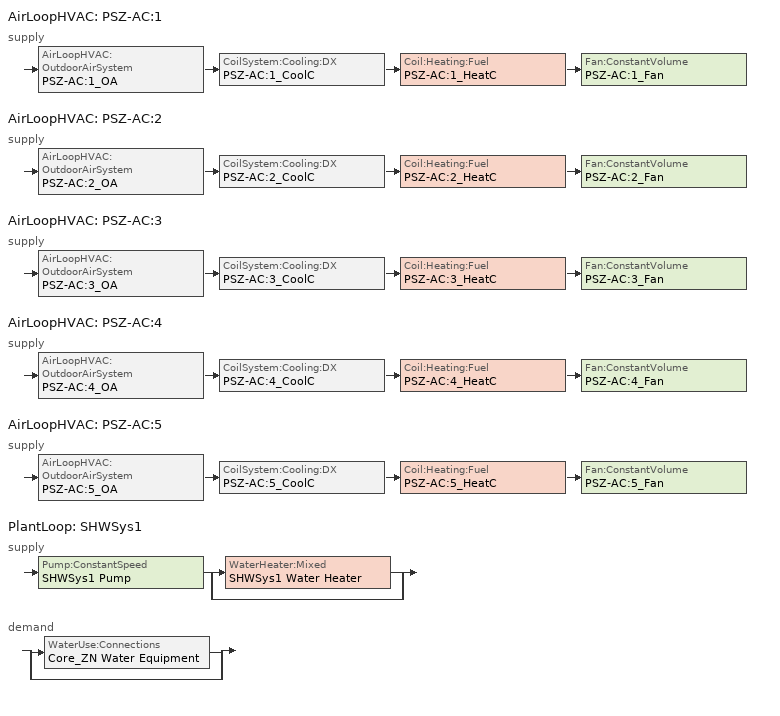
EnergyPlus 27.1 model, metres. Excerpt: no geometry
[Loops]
AirLoopHVAC 'PSZ-AC:1'
 supply: AirLoopHVAC:OutdoorAirSystem 'PSZ-AC:1_OA' > CoilSystem:Cooling:DX 'PSZ-AC:1_CoolC' > Coil:Heating:Fuel 'PSZ-AC:1_HeatC' > Fan:ConstantVolume 'PSZ-AC:1_Fan'
AirLoopHVAC 'PSZ-AC:2'
 supply: AirLoopHVAC:OutdoorAirSystem 'PSZ-AC:2_OA' > CoilSystem:Cooling:DX 'PSZ-AC:2_CoolC' > Coil:Heating:Fuel 'PSZ-AC:2_HeatC' > Fan:ConstantVolume 'PSZ-AC:2_Fan'
AirLoopHVAC 'PSZ-AC:3'
 supply: AirLoopHVAC:OutdoorAirSystem 'PSZ-AC:3_OA' > CoilSystem:Cooling:DX 'PSZ-AC:3_CoolC' > Coil:Heating:Fuel 'PSZ-AC:3_HeatC' > Fan:ConstantVolume 'PSZ-AC:3_Fan'
AirLoopHVAC 'PSZ-AC:4'
 supply: AirLoopHVAC:OutdoorAirSystem 'PSZ-AC:4_OA' > CoilSystem:Cooling:DX 'PSZ-AC:4_CoolC' > Coil:Heating:Fuel 'PSZ-AC:4_HeatC' > Fan:ConstantVolume 'PSZ-AC:4_Fan'
AirLoopHVAC 'PSZ-AC:5'
 supply: AirLoopHVAC:OutdoorAirSystem 'PSZ-AC:5_OA' > CoilSystem:Cooling:DX 'PSZ-AC:5_CoolC' > Coil:Heating:Fuel 'PSZ-AC:5_HeatC' > Fan:ConstantVolume 'PSZ-AC:5_Fan'
PlantLoop 'SHWSys1'
 supply: Pump:ConstantSpeed 'SHWSys1 Pump' > split
  | WaterHeater:Mixed 'SHWSys1 Water Heater'
  | bypass
 demand: split
  | WaterUse:Connections 'Core_ZN Water Equipment'
  | bypass
[Zone equipment]
Core_ZN: Core_ZN Direct Air
Perimeter_ZN_1: Perimeter_ZN_1 Direct Air
Perimeter_ZN_2: Perimeter_ZN_2 Direct Air
Perimeter_ZN_3: Perimeter_ZN_3 Direct Air
Perimeter_ZN_4: Perimeter_ZN_4 Direct Air
[AirTerminal:SingleDuct:ConstantVolume:NoReheat] Availability Schedule=ALWAYS_ON; Maximum Air Flow Rate {m3/s}=Autosize
Core_ZN Direct Air; Perimeter_ZN_1 Direct Air; Perimeter_ZN_2 Direct Air; Perimeter_ZN_3 Direct Air; Perimeter_ZN_4 Direct Air
[SetpointManager:SingleZone:Reheat] Control Variable=Temperature; Minimum Supply Air Temperature {C}=10; Maximum Supply Air Temperature {C}=50
Name | Control Zone | Setpoint Node or NodeList
SupAirTemp MngrCore_ZN | Core_ZN | PSZ-AC:1 Supply Equipment Outlet Node
SupAirTemp MngrPerimeter_ZN_1 | Perimeter_ZN_1 | PSZ-AC:2 Supply Equipment Outlet Node
SupAirTemp MngrPerimeter_ZN_2 | Perimeter_ZN_2 | PSZ-AC:3 Supply Equipment Outlet Node
SupAirTemp MngrPerimeter_ZN_3 | Perimeter_ZN_3 | PSZ-AC:4 Supply Equipment Outlet Node
SupAirTemp MngrPerimeter_ZN_4 | Perimeter_ZN_4 | PSZ-AC:5 Supply Equipment Outlet Node
[WaterUse:Connections]
Core_ZN Water Equipment: Water Use Equipment 1=Core_ZN Water Equipment
[WaterUse:Equipment]
Core_ZN Water Equipment: Peak Flow Rate {m3/s}=3.15444e-06; Flow Rate Fraction Schedule=BLDG_SWH_SCH; Target Temperature Schedule=Core_ZN Water Equipment Temp Sched; Hot Water Supply Temperature Schedule=Core_ZN Water Equipment Hot Supply Temp Sched; Zone=Core_ZN; Sensible Fraction Schedule=Core_ZN Water Equipment Sensible fract sched; Latent Fraction Schedule=Core_ZN Water Equipment Latent fract sched
[AirLoopHVAC] Design Supply Air Flow Rate {m3/s}=Autosize
PSZ-AC:1; PSZ-AC:2; PSZ-AC:3; PSZ-AC:4; PSZ-AC:5
[SetpointManager:MixedAir] Control Variable=Temperature
Name | Setpoint Node or NodeList
PSZ-AC:1_CoolC SAT Manager | PSZ-AC:1_CoolC-PSZ-AC:1_HeatCNode
PSZ-AC:1_HeatC MixedAir Manager | PSZ-AC:1_HeatC-PSZ-AC:1_FanNode
PSZ-AC:1_OAMixed Air Temp Manager | PSZ-AC:1_OA-PSZ-AC:1_CoolCNode
PSZ-AC:2_CoolC SAT Manager | PSZ-AC:2_CoolC-PSZ-AC:2_HeatCNode
PSZ-AC:2_HeatC MixedAir Manager | PSZ-AC:2_HeatC-PSZ-AC:2_FanNode
PSZ-AC:2_OAMixed Air Temp Manager | PSZ-AC:2_OA-PSZ-AC:2_CoolCNode
PSZ-AC:3_CoolC SAT Manager | PSZ-AC:3_CoolC-PSZ-AC:3_HeatCNode
PSZ-AC:3_HeatC MixedAir Manager | PSZ-AC:3_HeatC-PSZ-AC:3_FanNode
PSZ-AC:3_OAMixed Air Temp Manager | PSZ-AC:3_OA-PSZ-AC:3_CoolCNode
PSZ-AC:4_CoolC SAT Manager | PSZ-AC:4_CoolC-PSZ-AC:4_HeatCNode
PSZ-AC:4_HeatC MixedAir Manager | PSZ-AC:4_HeatC-PSZ-AC:4_FanNode
PSZ-AC:4_OAMixed Air Temp Manager | PSZ-AC:4_OA-PSZ-AC:4_CoolCNode
PSZ-AC:5_CoolC SAT Manager | PSZ-AC:5_CoolC-PSZ-AC:5_HeatCNode
PSZ-AC:5_HeatC MixedAir Manager | PSZ-AC:5_HeatC-PSZ-AC:5_FanNode
PSZ-AC:5_OAMixed Air Temp Manager | PSZ-AC:5_OA-PSZ-AC:5_CoolCNode
[Sizing:System] Type of Load to Size On=Sensible; Design Outdoor Air Flow Rate {m3/s}=Autosize; Central Heating Maximum System Air Flow Ratio=0.3; Preheat Design Temperature {C}=7; Preheat Design Humidity Ratio {kgWater/kgDryAir}=0.008; Precool Design Temperature {C}=12.8; Precool Design Humidity Ratio {kgWater/kgDryAir}=0.008; Central Cooling Design Supply Air Temperature {C}=12.8; Central Heating Design Supply Air Temperature {C}=40; Type of Zone Sum to Use=NonCoincident; 100% Outdoor Air in Cooling=No; 100% Outdoor Air in Heating=No; Central Cooling Design Supply Air Humidity Ratio {kgWater/kgDryAir}=0.0085; Central Heating Design Supply Air Humidity Ratio {kgWater/kgDryAir}=0.008; Cooling Supply Air Flow Rate Method=DesignDay; Cooling Supply Air Flow Rate {m3/s}=0; Heating Supply Air Flow Rate Method=DesignDay; Heating Supply Air Flow Rate {m3/s}=0; Zone Maximum Outdoor Air Fraction=1; Cooling Design Capacity Method=CoolingDesignCapacity; Cooling Design Capacity {W}=Autosize; Heating Design Capacity Method=HeatingDesignCapacity; Heating Design Capacity {W}=Autosize; Central Cooling Capacity Control Method=VAV
PSZ-AC:1; PSZ-AC:2; PSZ-AC:3; PSZ-AC:4; PSZ-AC:5
[Controller:OutdoorAir] Minimum Outdoor Air Flow Rate {m3/s}=Autosize; Maximum Outdoor Air Flow Rate {m3/s}=Autosize; Economizer Control Type=NoEconomizer; Economizer Control Action Type=ModulateFlow; Economizer Maximum Limit Dry-Bulb Temperature {C}=28; Economizer Maximum Limit Enthalpy {J/kg}=64000; Economizer Minimum Limit Dry-Bulb Temperature {C}=0; Lockout Type=NoLockout; Minimum Limit Type=FixedMinimum; Minimum Outdoor Air Schedule=MinOA_Sched
PSZ-AC:1_OA_Controller; PSZ-AC:2_OA_Controller; PSZ-AC:3_OA_Controller; PSZ-AC:4_OA_Controller; PSZ-AC:5_OA_Controller
[CoilSystem:Cooling:DX] Availability Schedule=ALWAYS_ON
Name | Cooling Coil
PSZ-AC:1_CoolC | PSZ-AC:1_CoolC DXCoil
PSZ-AC:2_CoolC | PSZ-AC:2_CoolC DXCoil
PSZ-AC:3_CoolC | PSZ-AC:3_CoolC DXCoil
PSZ-AC:4_CoolC | PSZ-AC:4_CoolC DXCoil
PSZ-AC:5_CoolC | PSZ-AC:5_CoolC DXCoil
[Coil:Cooling:DX:SingleSpeed] Availability Schedule=ALWAYS_ON; Gross Rated Total Cooling Capacity {W}=Autosize; Gross Rated Sensible Heat Ratio=Autosize; Gross Rated Cooling COP {W/W}=4.56651; Rated Air Flow Rate {m3/s}=Autosize; 2023 Rated Evaporator Fan Power Per Volume Flow Rate {W/(m3/s)}=934.4
Name | Total Cooling Capacity Function of Temperature Curve | Total Cooling Capacity Function of Flow Fraction Curve | Energy Input Ratio Function of Temperature Curve | Energy Input Ratio Function of Flow Fraction Curve | Part Load Fraction Correlation Curve
PSZ-AC:1_CoolC DXCoil | PSZ-AC:1_CoolCStandard10Ton_CapFT | PSZ-AC:1_CoolCStandard10Ton_CapFF | PSZ-AC:1_CoolCStandard10Ton_EIRFT | PSZ-AC:1_CoolCStandard10Ton_EIRFFF | PSZ-AC:1_CoolCStandard10Ton_PLR
PSZ-AC:2_CoolC DXCoil | PSZ-AC:2_CoolCStandard10Ton_CapFT | PSZ-AC:2_CoolCStandard10Ton_CapFF | PSZ-AC:2_CoolCStandard10Ton_EIRFT | PSZ-AC:2_CoolCStandard10Ton_EIRFFF | PSZ-AC:2_CoolCStandard10Ton_PLR
PSZ-AC:3_CoolC DXCoil | PSZ-AC:3_CoolCStandard10Ton_CapFT | PSZ-AC:3_CoolCStandard10Ton_CapFF | PSZ-AC:3_CoolCStandard10Ton_EIRFT | PSZ-AC:3_CoolCStandard10Ton_EIRFFF | PSZ-AC:3_CoolCStandard10Ton_PLR
PSZ-AC:4_CoolC DXCoil | PSZ-AC:4_CoolCStandard10Ton_CapFT | PSZ-AC:4_CoolCStandard10Ton_CapFF | PSZ-AC:4_CoolCStandard10Ton_EIRFT | PSZ-AC:4_CoolCStandard10Ton_EIRFFF | PSZ-AC:4_CoolCStandard10Ton_PLR
PSZ-AC:5_CoolC DXCoil | PSZ-AC:5_CoolCStandard10Ton_CapFT | PSZ-AC:5_CoolCStandard10Ton_CapFF | PSZ-AC:5_CoolCStandard10Ton_EIRFT | PSZ-AC:5_CoolCStandard10Ton_EIRFFF | PSZ-AC:5_CoolCStandard10Ton_PLR
[Coil:Heating:Fuel] Availability Schedule=ALWAYS_ON; Fuel Type=NaturalGas; Burner Efficiency=0.8; Nominal Capacity {W}=Autosize
PSZ-AC:1_HeatC; PSZ-AC:2_HeatC; PSZ-AC:3_HeatC; PSZ-AC:4_HeatC; PSZ-AC:5_HeatC
[Fan:ConstantVolume] Availability Schedule=HVACOperationSchd; Fan Total Efficiency=0.174028; Pressure Rise {Pa}=330; Maximum Flow Rate {m3/s}=Autosize; Motor Efficiency=0.825; Motor In Airstream Fraction=1
PSZ-AC:1_Fan; PSZ-AC:2_Fan; PSZ-AC:3_Fan; PSZ-AC:4_Fan; PSZ-AC:5_Fan
[PlantLoop]
SHWSys1: Fluid Type=Water; Plant Equipment Operation Scheme=SHWSys1 Loop Operation Scheme List; Maximum Loop Temperature {C}=60; Minimum Loop Temperature {C}=10; Maximum Loop Flow Rate {m3/s}=Autosize; Minimum Loop Flow Rate {m3/s}=0; Plant Loop Volume {m3}=Autocalculate; Load Distribution Scheme=Optimal
[Sizing:Plant]
SHWSys1: Loop Type=Heating; Design Loop Exit Temperature {C}=60; Loop Design Temperature Difference {deltaC}=5
[SetpointManager:Scheduled]
SHWSys1 Loop Setpoint Manager: Control Variable=Temperature; Schedule=SHWSys1-Loop-Temp-Schedule; Setpoint Node or NodeList=SHWSys1 Supply Outlet Node
[PlantEquipmentOperationSchemes]
SHWSys1 Loop Operation Scheme List: Control Scheme 1=SHWSys1 Operation Scheme; Control Scheme 1 Schedule=PlantOnSched
[PlantEquipmentOperation:HeatingLoad]
SHWSys1 Operation Scheme: Load Range 1 Lower Limit {W}=0; Load Range 1 Upper Limit {W}=1e+15; Range 1 Equipment List=SHWSys1 Equipment List
[PlantEquipmentList]
SHWSys1 Equipment List: SHWSys1 Water Heater
[Pump:ConstantSpeed]
SHWSys1 Pump: Design Flow Rate {m3/s}=Autosize; Design Pump Head {Pa}=0.001; Design Power Consumption {W}=Autosize; Motor Efficiency=1; Fraction of Motor Inefficiencies to Fluid Stream=0; Pump Control Type=Intermittent
[WaterHeater:Mixed]
SHWSys1 Water Heater: Tank Volume {m3}=0.1514; Setpoint Temperature Schedule=SHWSys1 Water Heater Setpoint Temperature Schedule Name; Deadband Temperature Difference {deltaC}=2; Maximum Temperature Limit {C}=82.2222; Heater Control Type=Cycle; Heater Maximum Capacity {W}=845000; Heater Fuel Type=NaturalGas; Heater Thermal Efficiency=0.8; Off Cycle Parasitic Fuel Consumption Rate {W}=20; Off Cycle Parasitic Fuel Type=NaturalGas; Off Cycle Parasitic Heat Fraction to Tank=0.8; On Cycle Parasitic Fuel Type=NaturalGas; Ambient Temperature Indicator=Schedule; Ambient Temperature Schedule=SHWSys1 Water Heater Ambient Temperature Schedule Name; Off Cycle Loss Coefficient to Ambient Temperature {W/K}=6; On Cycle Loss Coefficient to Ambient Temperature {W/K}=6; Use Side Effectiveness=1; Source Side Effectiveness=1; Use Side Design Flow Rate {m3/s}=Autosize; Source Side Design Flow Rate {m3/s}=Autosize; Indirect Water Heating Recovery Time {hr}=1.5
[Schedule:Compact]
BLDG_SWH_SCH: Through: 12/31, For: Weekdays SummerDesignDay, Until: 05:00, 0.05, Until: 06:00, 0.08, Until: 07:00, 0.07, Until: 08:00, 0.19, Until: 09:00, 0.35, Until: 10:00, 0.38, Until: 11:00, 0.39, Until: 12:00, 0.47, Until: 13:00, 0.57, Until: 14:00, 0.54, Until: 15:00, 0.34, Until: 16:00, 0.33, Until: 17:00, 0.44, Until: 18:00, 0.26, Until: 19:00, 0.21, Until: 20:00, 0.15, Until: 21:00, 0.17, Until: 22:00, 0.08, Until: 24:00, 0.05, For: Saturday WinterDesignDay, Until: 05:00, 0.05, Until: 06:00, 0.08, Until: 07:00, 0.07, Until: 08:00, 0.11, Until: 09:00, 0.15, Until: 10:00, 0.21, Until: 11:00, 0.19, Until: 12:00, 0.23, Until: 13:00, 0.2, Until: 14:00, 0.19, Until: 15:00, 0.15, Until: 16:00, 0.13, Until: 17:00, 0.14, Until: 21:00, 0.07, Until: 22:00, 0.09, Until: 24:00, 0.05, For: Sunday Holidays AllOtherDays, Until: 05:00, 0.04, Until: 06:00, 0.07, Until: 11:00, 0.04, Until: 13:00, 0.06, Until: 14:00, 0.09, Until: 15:00, 0.06, Until: 21:00, 0.04, Until: 22:00, 0.07, Until: 24:00, 0.04
ALWAYS_ON; PlantOnSched; MinOA_Sched: Through: 12/31, For: AllDays, Until: 24:00, 1
HVACOperationSchd: Through: 12/31, For: Weekdays SummerDesignDay, Until: 06:00, 0, Until: 22:00, 1, Until: 24:00, 0, For: Saturday WinterDesignDay, Until: 06:00, 0, Until: 18:00, 1, Until: 24:00, 0, For: Sunday Holidays AllOtherDays, Until: 24:00, 0
Core_ZN Water Equipment Latent fract sched: Through: 12/31, For: AllDays, Until: 24:00, 0.05
Core_ZN Water Equipment Sensible fract sched: Through: 12/31, For: AllDays, Until: 24:00, 0.2
Core_ZN Water Equipment Temp Sched: Through: 12/31, For: AllDays, Until: 24:00, 48.8
Core_ZN Water Equipment Hot Supply Temp Sched: Through: 12/31, For: AllDays, Until: 24:00, 55
SHWSys1-Loop-Temp-Schedule; SHWSys1 Water Heater Setpoint Temperature Schedule Name: Through: 12/31, For: AllDays, Until: 24:00, 60
SHWSys1 Water Heater Ambient Temperature Schedule Name: Through: 12/31, For: AllDays, Until: 24:00, 22
[Curve:Biquadratic] Minimum Value of x=17; Maximum Value of x=22; Minimum Value of y=18; Maximum Value of y=46; Input Unit Type for X=Temperature; Input Unit Type for Y=Temperature; Output Unit Type=Dimensionless
Name | Coefficient1 Constant | Coefficient2 x | Coefficient3 x**2 | Coefficient4 y | Coefficient5 y**2 | Coefficient6 x*y
PSZ-AC:1_CoolCStandard10Ton_CapFT; PSZ-AC:2_CoolCStandard10Ton_CapFT; PSZ-AC:3_CoolCStandard10Ton_CapFT; PSZ-AC:4_CoolCStandard10Ton_CapFT; PSZ-AC:5_CoolCStandard10Ton_CapFT | 0.42415 | 0.04426 | -0.00042 | 0.00333 | -8e-05 | -0.00021
PSZ-AC:1_CoolCStandard10Ton_EIRFT; PSZ-AC:2_CoolCStandard10Ton_EIRFT; PSZ-AC:3_CoolCStandard10Ton_EIRFT; PSZ-AC:4_CoolCStandard10Ton_EIRFT; PSZ-AC:5_CoolCStandard10Ton_EIRFT | 1.23649 | -0.02431 | 0.00057 | -0.01434 | 0.00063 | -0.00038
[Curve:Quadratic]
Name | Coefficient1 Constant | Coefficient2 x | Coefficient3 x**2 | Minimum Value of x | Maximum Value of x
PSZ-AC:1_CoolCStandard10Ton_CapFF; PSZ-AC:2_CoolCStandard10Ton_CapFF; PSZ-AC:3_CoolCStandard10Ton_CapFF; PSZ-AC:4_CoolCStandard10Ton_CapFF; PSZ-AC:5_CoolCStandard10Ton_CapFF | 0.77136 | 0.34053 | -0.11088 | 0.75918 | 1.13877
PSZ-AC:1_CoolCStandard10Ton_EIRFFF; PSZ-AC:2_CoolCStandard10Ton_EIRFFF; PSZ-AC:3_CoolCStandard10Ton_EIRFFF; PSZ-AC:4_CoolCStandard10Ton_EIRFFF; PSZ-AC:5_CoolCStandard10Ton_EIRFFF | 1.2055 | -0.32953 | 0.12308 | 0.75918 | 1.13877
PSZ-AC:1_CoolCStandard10Ton_PLR; PSZ-AC:2_CoolCStandard10Ton_PLR; PSZ-AC:3_CoolCStandard10Ton_PLR; PSZ-AC:4_CoolCStandard10Ton_PLR; PSZ-AC:5_CoolCStandard10Ton_PLR | 0.771 | 0.229 | 0 | 0 | 1
